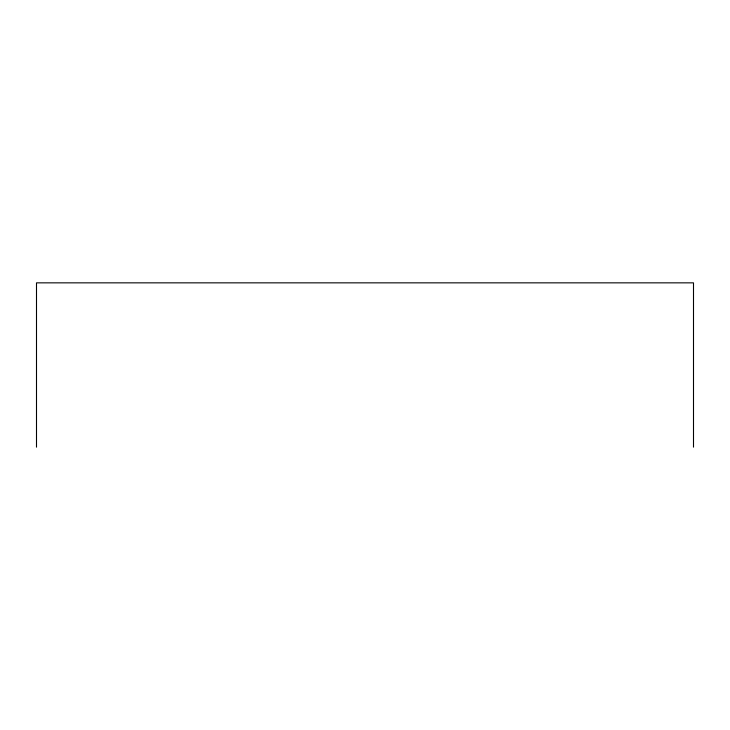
<?xml version="1.0" encoding="UTF-8"?>
<svg xmlns="http://www.w3.org/2000/svg" width="730" height="730" viewBox="0 0 730 730"><rect width="100%" height="100%" fill="white"/><g stroke="black" fill="none" stroke-linecap="round" stroke-linejoin="round"><path stroke-width="1.09" d="M693.5 447.152L693.5 282.848L36.5 282.848L36.5 447.152"/></g></svg>
